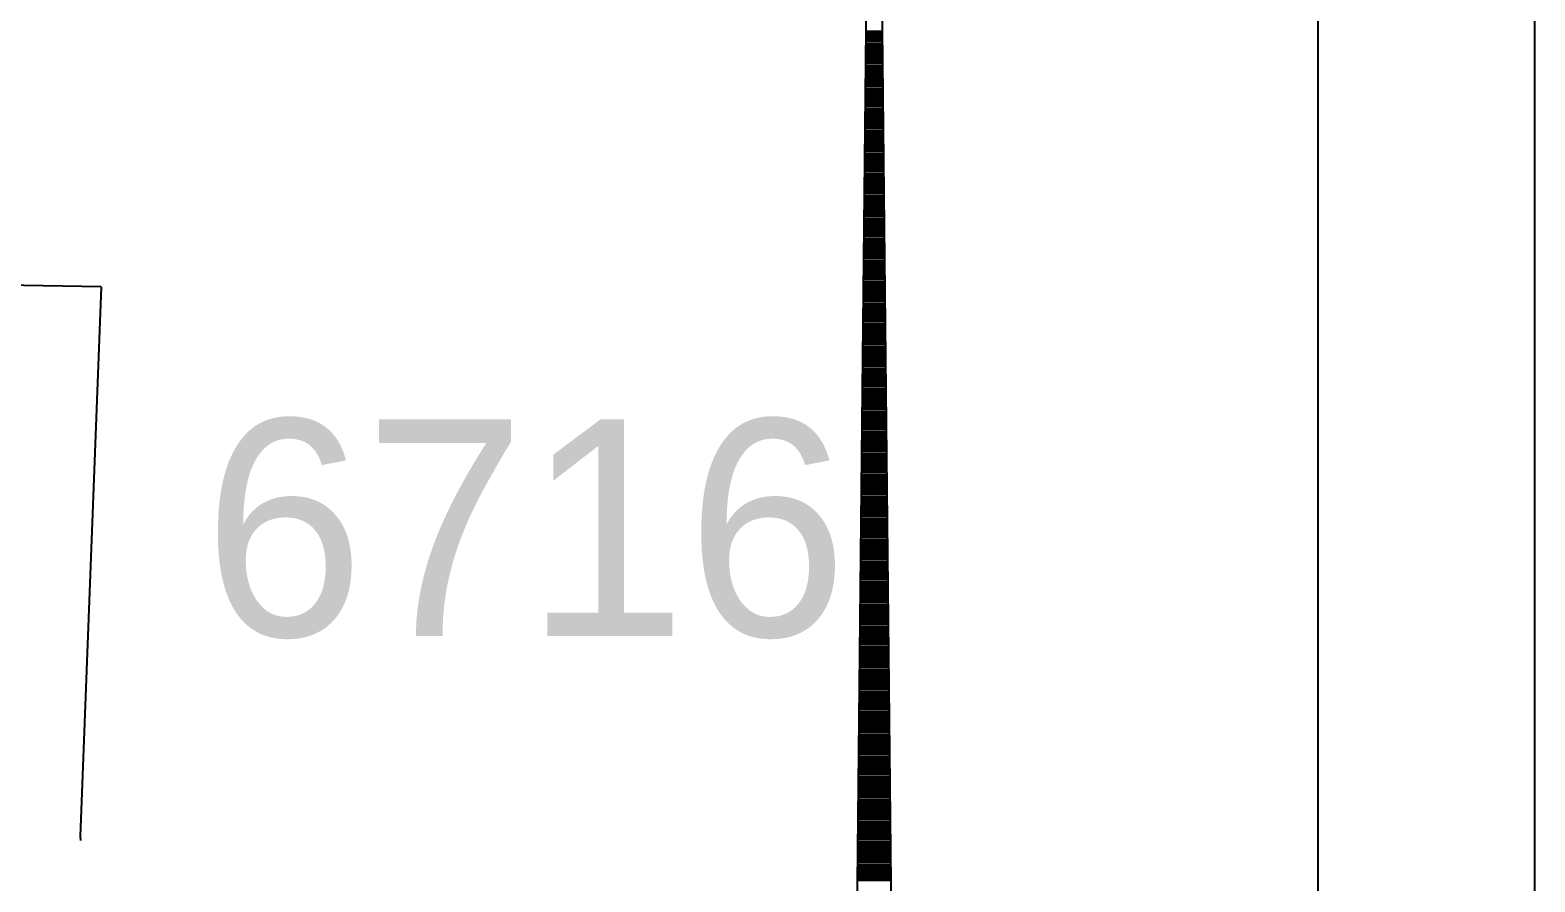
# Model space of a CAD drawing. Extents: x -493 to 187849, y -1657 to 664362.
# Drawn here: x 187675.2 to 187848.8, y 663831 to 663929.2 of the extents above; entities that cross this region are included whole.
import ezdxf

# ---------------------------------------------------------------- set-up
doc = ezdxf.new("R2010")
doc.units = 0
doc.header["$MEASUREMENT"] = 0
doc.layers.get('0').update_dxf_attribs({"linetype": 'CONTINUOUS'})
for name, color, linetype in [('0DXF_GUSH', 3, 'CONTINUOUS'), ('1G_GV_LIN', 1, 'CONTINUOUS'), ('TR_GILYON', 7, 'CONTINUOUS')]:
    doc.layers.add(name, color=color, linetype=linetype)
doc.styles.get("Standard").update_dxf_attribs({"font": 'dimheb.shx'})

# ---------------------------------------------------------------- blocks, each defined once
blk = doc.blocks.new('*X7')
at = {"color": 0}
for p, q in [((-20.871, -163.219), (-20.106, -163.219)), ((-20.87, -163.125), (-20.107, -163.125)), ((-20.869, -163.031), (-20.108, -163.031)), ((-20.878, -163.875), (-20.1, -163.875)), ((-20.877, -163.781), (-20.1, -163.781)), ((-20.876, -163.688), (-20.101, -163.688)), ((-20.875, -163.594), (-20.102, -163.594)), ((-20.874, -163.5), (-20.103, -163.5)), ((-20.873, -163.406), (-20.104, -163.406)), ((-20.872, -163.312), (-20.105, -163.312)), ((-20.884, -164.438), (-20.094, -164.438)), ((-20.884, -164.531), (-20.093, -164.531)), ((-20.883, -164.344), (-20.095, -164.344)), ((-20.882, -164.25), (-20.096, -164.25)), ((-20.881, -164.156), (-20.097, -164.156)), ((-20.88, -164.062), (-20.098, -164.062)), ((-20.879, -163.969), (-20.099, -163.969)), ((-20.892, -165.281), (-20.085, -165.281)), ((-20.891, -165.188), (-20.086, -165.188)), ((-20.89, -165.094), (-20.087, -165.094)), ((-20.889, -165), (-20.088, -165)), ((-20.888, -164.906), (-20.089, -164.906)), ((-20.887, -164.812), (-20.09, -164.812)), ((-20.886, -164.719), (-20.091, -164.719)), ((-20.885, -164.625), (-20.092, -164.625)), ((-20.898, -165.844), (-20.08, -165.844)), ((-20.898, -165.938), (-20.079, -165.938)), ((-20.897, -165.75), (-20.081, -165.75)), ((-20.896, -165.656), (-20.082, -165.656)), ((-20.895, -165.562), (-20.083, -165.562)), ((-20.894, -165.469), (-20.084, -165.469)), ((-20.893, -165.375), (-20.085, -165.375)), ((-20.906, -166.688), (-20.071, -166.688)), ((-20.905, -166.594), (-20.072, -166.594)), ((-20.904, -166.5), (-20.073, -166.5)), ((-20.903, -166.406), (-20.074, -166.406)), ((-20.902, -166.312), (-20.075, -166.312)), ((-20.901, -166.219), (-20.076, -166.219)), ((-20.9, -166.125), (-20.077, -166.125)), ((-20.899, -166.031), (-20.078, -166.031)), ((-20.913, -167.344), (-20.065, -167.344)), ((-20.912, -167.25), (-20.066, -167.25)), ((-20.911, -167.156), (-20.067, -167.156)), ((-20.91, -167.062), (-20.068, -167.062)), ((-20.909, -166.969), (-20.069, -166.969)), ((-20.908, -166.875), (-20.07, -166.875)), ((-20.907, -166.781), (-20.071, -166.781)), ((-20.919, -168), (-20.058, -168)), ((-20.918, -167.906), (-20.059, -167.906)), ((-20.917, -167.812), (-20.06, -167.812)), ((-20.916, -167.719), (-20.061, -167.719)), ((-20.915, -167.625), (-20.062, -167.625)), ((-20.914, -167.531), (-20.063, -167.531)), ((-20.913, -167.438), (-20.064, -167.438)), ((-20.927, -168.75), (-20.051, -168.75)), ((-20.926, -168.656), (-20.052, -168.656)), ((-20.925, -168.562), (-20.053, -168.562)), ((-20.924, -168.469), (-20.054, -168.469)), ((-20.923, -168.375), (-20.055, -168.375)), ((-20.922, -168.281), (-20.056, -168.281)), ((-20.921, -168.188), (-20.056, -168.188)), ((-20.92, -168.094), (-20.057, -168.094)), ((-20.933, -169.406), (-20.044, -169.406)), ((-20.932, -169.312), (-20.045, -169.312)), ((-20.931, -169.219), (-20.046, -169.219)), ((-20.93, -169.125), (-20.047, -169.125)), ((-20.929, -169.031), (-20.048, -169.031)), ((-20.928, -168.938), (-20.049, -168.938)), ((-20.927, -168.844), (-20.05, -168.844)), ((-20.941, -170.156), (-20.037, -170.156)), ((-20.94, -170.062), (-20.038, -170.062)), ((-20.939, -169.969), (-20.039, -169.969)), ((-20.938, -169.875), (-20.04, -169.875)), ((-20.937, -169.781), (-20.041, -169.781)), ((-20.936, -169.688), (-20.042, -169.688)), ((-20.935, -169.594), (-20.042, -169.594)), ((-20.934, -169.5), (-20.043, -169.5)), ((-20.947, -170.812), (-20.03, -170.812)), ((-20.946, -170.719), (-20.031, -170.719)), ((-20.945, -170.625), (-20.032, -170.625)), ((-20.944, -170.531), (-20.033, -170.531)), ((-20.943, -170.438), (-20.034, -170.438)), ((-20.942, -170.25), (-20.036, -170.25)), ((-20.942, -170.344), (-20.035, -170.344)), ((-20.954, -171.469), (-20.024, -171.469)), ((-20.953, -171.375), (-20.025, -171.375)), ((-20.952, -171.281), (-20.026, -171.281)), ((-20.951, -171.188), (-20.027, -171.188)), ((-20.95, -171.094), (-20.027, -171.094)), ((-20.949, -171), (-20.028, -171)), ((-20.948, -170.906), (-20.029, -170.906)), ((-20.961, -172.219), (-20.016, -172.219)), ((-20.96, -172.125), (-20.017, -172.125)), ((-20.959, -172.031), (-20.018, -172.031)), ((-20.958, -171.938), (-20.019, -171.938)), ((-20.957, -171.75), (-20.021, -171.75)), ((-20.957, -171.844), (-20.02, -171.844)), ((-20.956, -171.656), (-20.022, -171.656)), ((-20.955, -171.562), (-20.023, -171.562)), ((-20.968, -172.875), (-20.01, -172.875)), ((-20.967, -172.781), (-20.011, -172.781)), ((-20.966, -172.688), (-20.012, -172.688)), ((-20.965, -172.594), (-20.013, -172.594)), ((-20.964, -172.5), (-20.013, -172.5)), ((-20.963, -172.406), (-20.014, -172.406)), ((-20.962, -172.312), (-20.015, -172.312)), ((-20.975, -173.625), (-20.002, -173.625)), ((-20.974, -173.531), (-20.003, -173.531)), ((-20.973, -173.438), (-20.004, -173.438)), ((-20.972, -173.344), (-20.005, -173.344)), ((-20.971, -173.156), (-20.007, -173.156)), ((-20.971, -173.25), (-20.006, -173.25)), ((-20.97, -173.062), (-20.008, -173.062)), ((-20.969, -172.969), (-20.009, -172.969)), ((-20.982, -174.281), (-19.996, -174.281)), ((-20.981, -174.188), (-19.997, -174.188)), ((-20.98, -174.094), (-19.998, -174.094)), ((-20.979, -174), (-19.998, -174)), ((-20.978, -173.906), (-19.999, -173.906)), ((-20.977, -173.812), (-20, -173.812)), ((-20.976, -173.719), (-20.001, -173.719)), ((-20.989, -175.031), (-19.988, -175.031)), ((-20.988, -174.938), (-19.989, -174.938)), ((-20.987, -174.844), (-19.99, -174.844)), ((-20.986, -174.656), (-19.992, -174.656)), ((-20.986, -174.75), (-19.991, -174.75)), ((-20.985, -174.562), (-19.993, -174.562)), ((-20.984, -174.469), (-19.994, -174.469)), ((-20.983, -174.375), (-19.995, -174.375)), ((-20.996, -175.688), (-19.982, -175.688)), ((-20.995, -175.594), (-19.983, -175.594)), ((-20.994, -175.5), (-19.984, -175.5)), ((-20.993, -175.406), (-19.984, -175.406)), ((-20.992, -175.312), (-19.985, -175.312)), ((-20.991, -175.219), (-19.986, -175.219)), ((-20.99, -175.125), (-19.987, -175.125)), ((-21.002, -176.344), (-19.975, -176.344)), ((-21.001, -176.25), (-19.976, -176.25)), ((-21, -176.062), (-19.978, -176.062)), ((-21, -176.156), (-19.977, -176.156)), ((-20.999, -175.969), (-19.979, -175.969)), ((-20.998, -175.875), (-19.98, -175.875)), ((-20.997, -175.781), (-19.981, -175.781)), ((-21.01, -177.094), (-19.968, -177.094)), ((-21.009, -177), (-19.969, -177)), ((-21.008, -176.906), (-19.969, -176.906)), ((-21.007, -176.812), (-19.97, -176.812)), ((-21.006, -176.719), (-19.971, -176.719)), ((-21.005, -176.625), (-19.972, -176.625)), ((-21.004, -176.531), (-19.973, -176.531)), ((-21.003, -176.438), (-19.974, -176.438)), ((-21.016, -177.75), (-19.961, -177.75)), ((-21.015, -177.562), (-19.963, -177.562)), ((-21.015, -177.656), (-19.962, -177.656)), ((-21.014, -177.469), (-19.964, -177.469)), ((-21.013, -177.375), (-19.965, -177.375)), ((-21.012, -177.281), (-19.966, -177.281)), ((-21.011, -177.188), (-19.967, -177.188)), ((-21.024, -178.5), (-19.954, -178.5)), ((-21.023, -178.406), (-19.954, -178.406)), ((-21.022, -178.312), (-19.955, -178.312)), ((-21.021, -178.219), (-19.956, -178.219)), ((-21.02, -178.125), (-19.957, -178.125)), ((-21.019, -178.031), (-19.958, -178.031)), ((-21.018, -177.938), (-19.959, -177.938)), ((-21.017, -177.844), (-19.96, -177.844)), ((-21.03, -179.062), (-19.948, -179.062)), ((-21.03, -179.156), (-19.947, -179.156)), ((-21.029, -178.969), (-19.949, -178.969)), ((-21.028, -178.875), (-19.95, -178.875)), ((-21.027, -178.781), (-19.951, -178.781)), ((-21.026, -178.688), (-19.952, -178.688)), ((-21.025, -178.594), (-19.953, -178.594)), ((-21.037, -179.812), (-19.94, -179.812)), ((-21.036, -179.719), (-19.941, -179.719)), ((-21.035, -179.625), (-19.942, -179.625)), ((-21.034, -179.531), (-19.943, -179.531)), ((-21.033, -179.438), (-19.944, -179.438)), ((-21.032, -179.344), (-19.945, -179.344)), ((-21.031, -179.25), (-19.946, -179.25)), ((-21.044, -180.469), (-19.934, -180.469)), ((-21.044, -180.562), (-19.933, -180.562)), ((-21.043, -180.375), (-19.935, -180.375)), ((-21.042, -180.281), (-19.936, -180.281)), ((-21.041, -180.188), (-19.937, -180.188)), ((-21.04, -180.094), (-19.938, -180.094)), ((-21.039, -180), (-19.939, -180)), ((-21.038, -179.906), (-19.94, -179.906)), ((-21.051, -181.219), (-19.926, -181.219)), ((-21.05, -181.125), (-19.927, -181.125)), ((-21.049, -181.031), (-19.928, -181.031)), ((-21.048, -180.938), (-19.929, -180.938)), ((-21.047, -180.844), (-19.93, -180.844)), ((-21.046, -180.75), (-19.931, -180.75)), ((-21.045, -180.656), (-19.932, -180.656)), ((-21.059, -181.969), (-19.919, -181.969)), ((-21.058, -181.875), (-19.92, -181.875)), ((-21.057, -181.781), (-19.921, -181.781)), ((-21.056, -181.688), (-19.922, -181.688)), ((-21.055, -181.594), (-19.923, -181.594)), ((-21.054, -181.5), (-19.924, -181.5)), ((-21.053, -181.406), (-19.925, -181.406)), ((-21.052, -181.312), (-19.925, -181.312)), ((-21.065, -182.625), (-19.912, -182.625)), ((-21.064, -182.531), (-19.913, -182.531)), ((-21.063, -182.438), (-19.914, -182.438)), ((-21.062, -182.344), (-19.915, -182.344)), ((-21.061, -182.25), (-19.916, -182.25)), ((-21.06, -182.156), (-19.917, -182.156)), ((-21.059, -182.062), (-19.918, -182.062)), ((-21.072, -183.281), (-19.906, -183.281)), ((-21.071, -183.188), (-19.907, -183.188)), ((-21.07, -183.094), (-19.908, -183.094)), ((-21.069, -183), (-19.909, -183)), ((-21.068, -182.906), (-19.91, -182.906)), ((-21.067, -182.812), (-19.911, -182.812)), ((-21.066, -182.719), (-19.911, -182.719)), ((-21.079, -184.031), (-19.898, -184.031)), ((-21.078, -183.938), (-19.899, -183.938)), ((-21.077, -183.844), (-19.9, -183.844)), ((-21.076, -183.75), (-19.901, -183.75)), ((-21.075, -183.656), (-19.902, -183.656)), ((-21.074, -183.562), (-19.903, -183.562)), ((-21.073, -183.375), (-19.905, -183.375)), ((-21.073, -183.469), (-19.904, -183.469)), ((-21.086, -184.688), (-19.892, -184.688)), ((-21.085, -184.594), (-19.893, -184.594)), ((-21.084, -184.5), (-19.894, -184.5)), ((-21.083, -184.406), (-19.895, -184.406)), ((-21.082, -184.312), (-19.896, -184.312)), ((-21.081, -184.219), (-19.896, -184.219)), ((-21.08, -184.125), (-19.897, -184.125)), ((-21.093, -185.438), (-19.884, -185.438)), ((-21.092, -185.344), (-19.885, -185.344)), ((-21.091, -185.25), (-19.886, -185.25)), ((-21.09, -185.156), (-19.887, -185.156)), ((-21.089, -185.062), (-19.888, -185.062)), ((-21.088, -184.875), (-19.89, -184.875)), ((-21.088, -184.969), (-19.889, -184.969)), ((-21.087, -184.781), (-19.891, -184.781)), ((-21.1, -186.094), (-19.878, -186.094)), ((-21.099, -186), (-19.879, -186)), ((-21.098, -185.906), (-19.88, -185.906)), ((-21.097, -185.812), (-19.881, -185.812)), ((-21.096, -185.719), (-19.882, -185.719)), ((-21.095, -185.625), (-19.882, -185.625)), ((-21.094, -185.531), (-19.883, -185.531)), ((-21.106, -186.75), (-19.871, -186.75)), ((-21.105, -186.656), (-19.872, -186.656)), ((-21.104, -186.562), (-19.873, -186.562)), ((-21.103, -186.469), (-19.874, -186.469)), ((-21.102, -186.281), (-19.876, -186.281)), ((-21.102, -186.375), (-19.875, -186.375)), ((-21.101, -186.188), (-19.877, -186.188)), ((-21.114, -187.5), (-19.864, -187.5)), ((-21.113, -187.406), (-19.865, -187.406)), ((-21.112, -187.312), (-19.866, -187.312)), ((-21.111, -187.219), (-19.867, -187.219)), ((-21.11, -187.125), (-19.867, -187.125)), ((-21.109, -187.031), (-19.868, -187.031)), ((-21.108, -186.938), (-19.869, -186.938)), ((-21.107, -186.844), (-19.87, -186.844)), ((-21.12, -188.156), (-19.857, -188.156)), ((-21.119, -188.062), (-19.858, -188.062)), ((-21.118, -187.969), (-19.859, -187.969)), ((-21.117, -187.781), (-19.861, -187.781)), ((-21.117, -187.875), (-19.86, -187.875)), ((-21.116, -187.688), (-19.862, -187.688)), ((-21.115, -187.594), (-19.863, -187.594)), ((-21.128, -188.906), (-19.85, -188.906)), ((-21.127, -188.812), (-19.851, -188.812)), ((-21.126, -188.719), (-19.852, -188.719)), ((-21.125, -188.625), (-19.853, -188.625)), ((-21.124, -188.531), (-19.853, -188.531)), ((-21.123, -188.438), (-19.854, -188.438)), ((-21.122, -188.344), (-19.855, -188.344)), ((-21.121, -188.25), (-19.856, -188.25)), ((-21.134, -189.562), (-19.843, -189.562)), ((-21.133, -189.469), (-19.844, -189.469)), ((-21.132, -189.281), (-19.846, -189.281)), ((-21.132, -189.375), (-19.845, -189.375)), ((-21.131, -189.188), (-19.847, -189.188)), ((-21.13, -189.094), (-19.848, -189.094)), ((-21.129, -189), (-19.849, -189)), ((-21.142, -190.312), (-19.836, -190.312)), ((-21.141, -190.219), (-19.837, -190.219)), ((-21.14, -190.125), (-19.838, -190.125)), ((-21.139, -190.031), (-19.838, -190.031)), ((-21.138, -189.938), (-19.839, -189.938)), ((-21.137, -189.844), (-19.84, -189.844)), ((-21.136, -189.75), (-19.841, -189.75)), ((-21.135, -189.656), (-19.842, -189.656)), ((-21.148, -190.969), (-19.829, -190.969)), ((-21.147, -190.875), (-19.83, -190.875)), ((-21.146, -190.688), (-19.832, -190.688)), ((-21.146, -190.781), (-19.831, -190.781)), ((-21.145, -190.594), (-19.833, -190.594)), ((-21.144, -190.5), (-19.834, -190.5)), ((-21.143, -190.406), (-19.835, -190.406)), ((-21.155, -191.625), (-19.823, -191.625)), ((-21.154, -191.531), (-19.824, -191.531)), ((-21.153, -191.438), (-19.824, -191.438)), ((-21.152, -191.344), (-19.825, -191.344)), ((-21.151, -191.25), (-19.826, -191.25)), ((-21.15, -191.156), (-19.827, -191.156)), ((-21.149, -191.062), (-19.828, -191.062)), ((-21.162, -192.375), (-19.815, -192.375)), ((-21.161, -192.188), (-19.817, -192.188)), ((-21.161, -192.281), (-19.816, -192.281)), ((-21.16, -192.094), (-19.818, -192.094)), ((-21.159, -192), (-19.819, -192)), ((-21.158, -191.906), (-19.82, -191.906)), ((-21.157, -191.812), (-19.821, -191.812)), ((-21.156, -191.719), (-19.822, -191.719)), ((-21.169, -193.031), (-19.809, -193.031)), ((-21.168, -192.938), (-19.809, -192.938)), ((-21.167, -192.844), (-19.81, -192.844)), ((-21.166, -192.75), (-19.811, -192.75)), ((-21.165, -192.656), (-19.812, -192.656)), ((-21.164, -192.562), (-19.813, -192.562)), ((-21.163, -192.469), (-19.814, -192.469)), ((-21.176, -193.781), (-19.801, -193.781)), ((-21.175, -193.594), (-19.803, -193.594)), ((-21.175, -193.688), (-19.802, -193.688)), ((-21.174, -193.5), (-19.804, -193.5)), ((-21.173, -193.406), (-19.805, -193.406)), ((-21.172, -193.312), (-19.806, -193.312)), ((-21.171, -193.219), (-19.807, -193.219)), ((-21.17, -193.125), (-19.808, -193.125)), ((-21.183, -194.438), (-19.795, -194.438)), ((-21.182, -194.344), (-19.795, -194.344)), ((-21.181, -194.25), (-19.796, -194.25)), ((-21.18, -194.156), (-19.797, -194.156)), ((-21.179, -194.062), (-19.798, -194.062)), ((-21.178, -193.969), (-19.799, -193.969)), ((-21.177, -193.875), (-19.8, -193.875)), ((-21.19, -195.094), (-19.788, -195.094)), ((-21.189, -195), (-19.789, -195)), ((-21.188, -194.906), (-19.79, -194.906)), ((-21.187, -194.812), (-19.791, -194.812)), ((-21.186, -194.719), (-19.792, -194.719)), ((-21.185, -194.625), (-19.793, -194.625)), ((-21.184, -194.531), (-19.794, -194.531)), ((-21.197, -195.844), (-19.78, -195.844)), ((-21.196, -195.75), (-19.781, -195.75)), ((-21.195, -195.656), (-19.782, -195.656)), ((-21.194, -195.562), (-19.783, -195.562)), ((-21.193, -195.469), (-19.784, -195.469)), ((-21.192, -195.375), (-19.785, -195.375)), ((-21.191, -195.281), (-19.786, -195.281)), ((-21.19, -195.188), (-19.787, -195.188)), ((-21.204, -196.5), (-19.774, -196.5)), ((-21.203, -196.406), (-19.775, -196.406)), ((-21.202, -196.312), (-19.776, -196.312)), ((-21.201, -196.219), (-19.777, -196.219)), ((-21.2, -196.125), (-19.778, -196.125)), ((-21.199, -196.031), (-19.779, -196.031)), ((-21.198, -195.938), (-19.78, -195.938)), ((-21.211, -197.25), (-19.766, -197.25)), ((-21.21, -197.156), (-19.767, -197.156)), ((-21.209, -197.062), (-19.768, -197.062)), ((-21.208, -196.969), (-19.769, -196.969)), ((-21.207, -196.875), (-19.77, -196.875)), ((-21.206, -196.781), (-19.771, -196.781)), ((-21.205, -196.594), (-19.773, -196.594)), ((-21.205, -196.688), (-19.772, -196.688)), ((-21.218, -197.906), (-19.76, -197.906)), ((-21.217, -197.812), (-19.761, -197.812)), ((-21.216, -197.719), (-19.762, -197.719)), ((-21.215, -197.625), (-19.763, -197.625)), ((-21.214, -197.531), (-19.764, -197.531)), ((-21.213, -197.438), (-19.765, -197.438)), ((-21.212, -197.344), (-19.766, -197.344)), ((-21.224, -198.562), (-19.753, -198.562)), ((-21.223, -198.469), (-19.754, -198.469)), ((-21.222, -198.375), (-19.755, -198.375)), ((-21.221, -198.281), (-19.756, -198.281)), ((-21.22, -198.188), (-19.757, -198.188)), ((-21.219, -198), (-19.759, -198)), ((-21.219, -198.094), (-19.758, -198.094)), ((-21.232, -199.312), (-19.746, -199.312)), ((-21.231, -199.219), (-19.747, -199.219)), ((-21.23, -199.125), (-19.748, -199.125)), ((-21.229, -199.031), (-19.749, -199.031)), ((-21.228, -198.938), (-19.75, -198.938)), ((-21.227, -198.844), (-19.751, -198.844)), ((-21.226, -198.75), (-19.751, -198.75)), ((-21.225, -198.656), (-19.752, -198.656)), ((-21.238, -199.969), (-19.739, -199.969)), ((-21.237, -199.875), (-19.74, -199.875)), ((-21.236, -199.781), (-19.741, -199.781)), ((-21.235, -199.688), (-19.742, -199.688)), ((-21.234, -199.5), (-19.744, -199.5)), ((-21.234, -199.594), (-19.743, -199.594)), ((-21.233, -199.406), (-19.745, -199.406)), ((-21.246, -200.719), (-19.732, -200.719)), ((-21.245, -200.625), (-19.733, -200.625)), ((-21.244, -200.531), (-19.734, -200.531)), ((-21.243, -200.438), (-19.735, -200.438)), ((-21.242, -200.344), (-19.736, -200.344)), ((-21.241, -200.25), (-19.737, -200.25)), ((-21.24, -200.156), (-19.737, -200.156)), ((-21.239, -200.062), (-19.738, -200.062)), ((-21.252, -201.375), (-19.725, -201.375)), ((-21.251, -201.281), (-19.726, -201.281)), ((-21.25, -201.188), (-19.727, -201.188)), ((-21.249, -201.094), (-19.728, -201.094)), ((-21.248, -200.906), (-19.73, -200.906)), ((-21.248, -201), (-19.729, -201)), ((-21.247, -200.812), (-19.731, -200.812)), ((-21.259, -202.031), (-19.719, -202.031)), ((-21.258, -201.938), (-19.72, -201.938)), ((-21.257, -201.844), (-19.721, -201.844)), ((-21.256, -201.75), (-19.722, -201.75)), ((-21.255, -201.656), (-19.722, -201.656)), ((-21.254, -201.562), (-19.723, -201.562)), ((-21.253, -201.469), (-19.724, -201.469)), ((-21.261, -202.219), (-19.717, -202.219)), ((-21.26, -202.125), (-19.718, -202.125))]:
    blk.add_line(p, q, dxfattribs=at)
blk = doc.blocks.new('ZAFON2')
for p, q in [((-21.489, -225.071), (-20.491, -125.125)), ((-19.489, -225.071), (-20.486, -125.125))]:
    blk.add_line(p, q)
blk.add_blockref('*X7', (0, 0))

msp = doc.modelspace()

# ---------------------------------------------------------------- linework, layer by layer
at = {"layer": '0DXF_GUSH'}
for points in [[(187683.34, 663899.61), (187622.96, 663900.65)], [(187683.34, 663899.61), (187680.95, 663836.26)], [(187680.95, 663836.26), (187680.96, 663835.76)]]:
    msp.add_lwpolyline(points, dxfattribs=at)
at = {"layer": 'TR_GILYON', "linetype": 'CONTINUOUS'}
for points in [[(183412.32, 658921.8), (187848.8, 658921.8), (187848.8, 664361.7), (183412.32, 664361.7), (183412.32, 658921.8)], [(183437.32, 658946.8), (187823.8, 658946.8), (187823.8, 664336.7), (183437.32, 664336.7), (183437.32, 658946.8)]]:
    msp.add_lwpolyline(points, dxfattribs=at)

# ---------------------------------------------------------------- block references
at = {"layer": 'TR_GILYON', "linetype": 'CONTINUOUS', "xscale": 2.5, "yscale": 2.5, "zscale": 2.5}
msp.add_blockref('ZAFON2', (187823.8, 664336.7), dxfattribs=at)

# ---------------------------------------------------------------- texts
at = {"layer": '1G_GV_LIN'}
msp.add_text('6716', height=25, dxfattribs=at).set_placement((187695.13, 663859.32))

doc.saveas('drawing.dxf')
